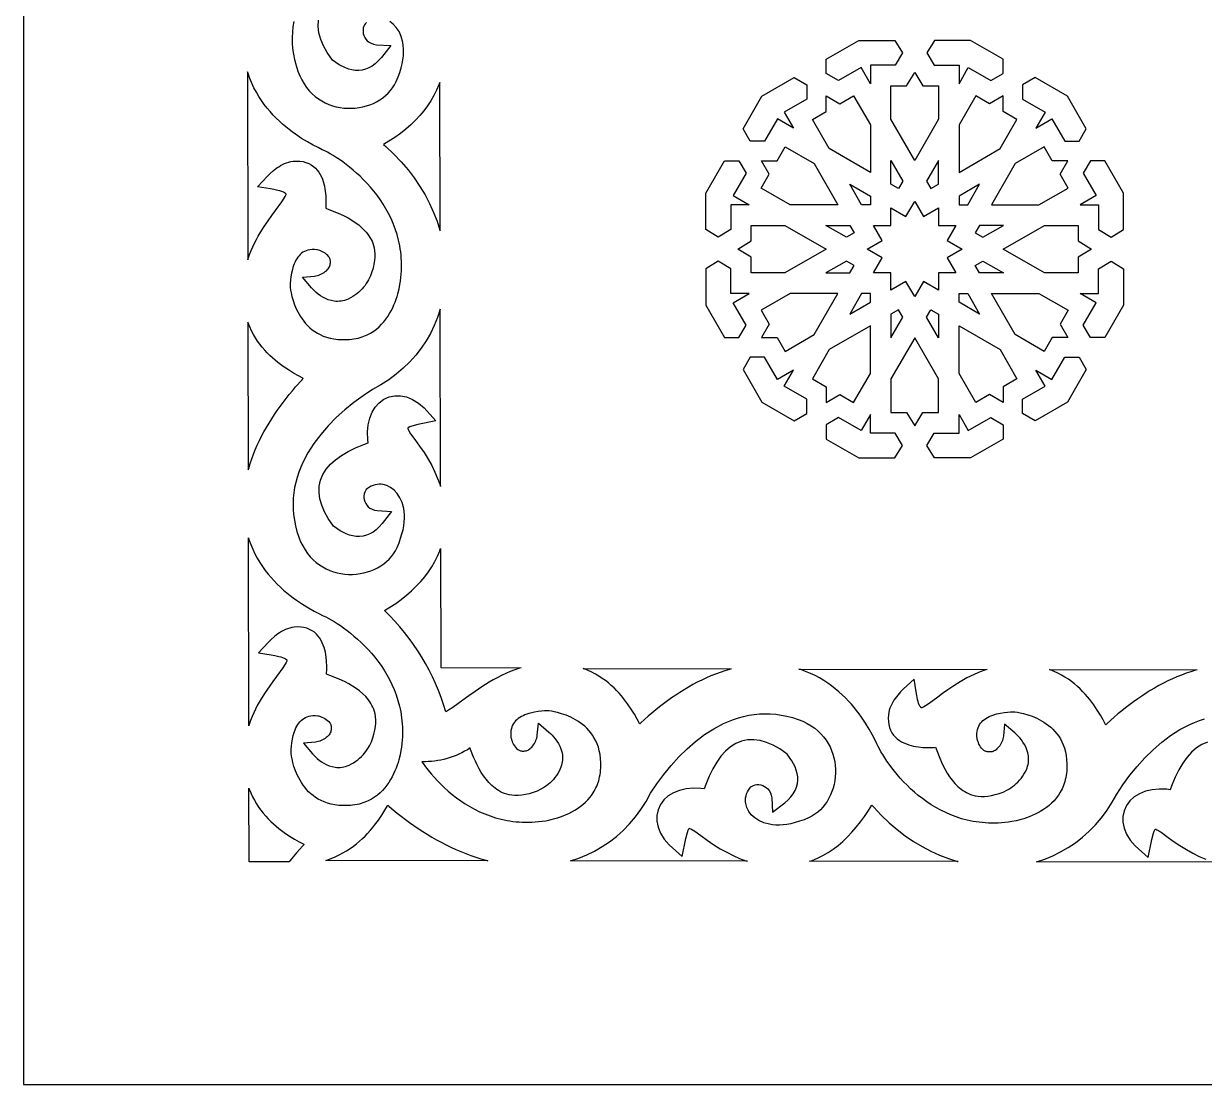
# Model space of a CAD drawing. Extents: x -163 to 157, y -147 to 153.
# Drawn here: x -162.8 to 49.2, y -147.2 to 43.3 of the extents above; entities that cross this region are included whole.
import ezdxf

# ---------------------------------------------------------------- set-up
doc = ezdxf.new("R2010")
doc.units = 0
doc.header["$MEASUREMENT"] = 0
doc.layers.get('0').update_dxf_attribs({"linetype": 'CONTINUOUS'})

msp = doc.modelspace()

# ---------------------------------------------------------------- linework, layer by layer
at = {"color": 1}
msp.add_lwpolyline([(-162.84, -147.17), (157.16, -147.17), (157.16, 152.83), (-162.84, 152.83)], close=True, dxfattribs=at)
for points in [[(-114.34, 43.69), (-114.49, 42.74), (-114.59, 41.79), (-114.63, 40.82), (-114.61, 39.85), (-114.54, 38.86), (-114.4, 37.86), (-114.2, 36.86), (-113.93, 35.83), (-113.59, 34.81), (-113.26, 33.98), (-112.89, 33.22), (-112.48, 32.51), (-112.02, 31.87), (-111.54, 31.28), (-111.02, 30.74), (-110.47, 30.26), (-109.89, 29.83), (-109.29, 29.44), (-108.67, 29.11), (-108.03, 28.83), (-107.38, 28.59), (-106.71, 28.4), (-106.03, 28.26), (-105.35, 28.17), (-104.66, 28.12), (-103.97, 28.12), (-103.28, 28.16), (-102.61, 28.24), (-101.94, 28.37), (-101.29, 28.55), (-100.65, 28.76), (-100.04, 29.01), (-99.45, 29.31), (-98.89, 29.64), (-98.35, 30), (-97.86, 30.41), (-97.39, 30.85), (-96.97, 31.32), (-96.59, 31.83), (-96.25, 32.36), (-95.95, 32.94), (-95.6, 33.77), (-95.3, 34.58), (-95.06, 35.37), (-94.88, 36.12), (-94.75, 36.84), (-94.66, 37.53), (-94.63, 38.19), (-94.63, 38.82), (-94.68, 39.42), (-94.76, 39.96), (-95.04, 41), (-95.43, 41.89), (-95.92, 42.64), (-96.48, 43.25), (-97.1, 43.72)], [(-101.26, 43.53), (-101.47, 43.33), (-101.64, 43.11), (-101.76, 42.85), (-101.85, 42.55), (-101.9, 42.23), (-101.9, 41.89), (-101.85, 41.54), (-101.74, 41.19), (-101.59, 40.86), (-101.38, 40.55), (-101.13, 40.27), (-100.82, 40.02), (-100.45, 39.81), (-100.01, 39.65), (-99.5, 39.55), (-96.93, 39.43), (-98.61, 37.25), (-99.15, 36.65), (-99.7, 36.14), (-100.27, 35.71), (-100.85, 35.37), (-101.46, 35.13), (-102.07, 34.97), (-102.68, 34.9), (-103.29, 34.92), (-103.89, 35.01), (-104.47, 35.17), (-105.06, 35.39), (-106.16, 35.96), (-107.39, 36.77), (-108.32, 38.13), (-108.99, 39.33), (-109.49, 40.51), (-109.82, 41.68), (-109.96, 42.82), (-109.92, 43.94)], [(50.84, -107.25), (19.04, -107.19), (20.52, -106.7), (21.96, -106.11), (23.37, -105.42), (24.73, -104.64), (26.04, -103.76), (27.29, -102.78), (28.49, -101.71), (29.63, -100.55), (30.7, -99.29), (31.7, -97.94), (32.62, -96.5), (33.44, -95.04), (34.56, -93.34), (35.79, -91.66), (37.1, -90.05), (38.49, -88.51), (39.97, -87.06), (41.51, -85.73), (43.12, -84.52), (44.79, -83.45), (46.54, -82.53), (47.41, -82.15), (48.31, -81.8), (49.22, -81.5)], [(49.74, -85.71), (48.72, -86.14), (47.76, -86.73), (46.88, -87.49), (46.06, -88.4), (45.3, -89.45), (44.59, -90.65), (43.94, -91.98), (43.33, -93.45), (43.05, -94.26), (42.45, -94.17), (41.07, -94.12), (39.78, -94.24), (38.6, -94.52), (37.54, -94.96), (36.6, -95.54), (35.82, -96.25), (35.2, -97.08), (34.77, -98.02), (34.55, -99.03), (34.55, -100.09), (34.77, -101.16), (35.21, -102.23), (35.87, -103.28), (36.74, -104.31), (39.1, -106.43), (39.75, -103.18), (40.04, -102.07), (40.17, -101.7), (40.29, -101.45), (40.37, -101.34), (40.44, -101.36), (40.64, -101.43), (41.39, -101.86), (42.44, -102.63), (43.6, -103.49), (44.77, -104.29), (45.94, -105.01), (47.1, -105.66), (48.26, -106.23), (49.41, -106.73)]]:
    msp.add_lwpolyline(points)
for points in [[(-12.47, 35.43), (-16.5, 33.1), (-18.73, 34.39), (-18.73, 36.97), (-12.89, 40.33), (-6.38, 40.33), (-5.01, 38.09), (-6.37, 35.87), (-10.8, 35.87), (-10.8, 32.54)], [(6.79, 35.43), (10.81, 33.1), (13.04, 34.39), (13.04, 36.97), (7.2, 40.33), (0.69, 40.33), (-0.68, 38.09), (0.68, 35.87), (5.12, 35.87), (5.12, 32.54)], [(-122.65, 34.69), (-122.58, 0.91), (-122.51, 1.14), (-122.26, 1.86), (-121.98, 2.57), (-121.68, 3.25), (-121.37, 3.91), (-121.05, 4.55), (-120.71, 5.16), (-120.36, 5.76), (-119.66, 6.88), (-118.94, 7.92), (-118.25, 8.89), (-117.59, 9.78), (-116.46, 11.33), (-116.04, 11.99), (-115.88, 12.27), (-115.75, 12.53), (-115.71, 12.63), (-115.7, 12.68), (-115.69, 12.71), (-115.69, 12.72), (-115.7, 12.73), (-115.71, 12.75), (-115.75, 12.79), (-115.78, 12.83), (-115.97, 12.95), (-116.2, 13.08), (-116.49, 13.19), (-116.82, 13.3), (-117.17, 13.39), (-117.9, 13.54), (-118.54, 13.64), (-120.84, 14.01), (-119.08, 15.91), (-118.55, 16.43), (-117.98, 16.94), (-117.38, 17.41), (-117.04, 17.64), (-116.71, 17.85), (-116.36, 18.04), (-116, 18.2), (-115.62, 18.35), (-115.24, 18.47), (-114.84, 18.57), (-114.43, 18.63), (-113.81, 18.66), (-113.22, 18.64), (-112.66, 18.56), (-112.14, 18.42), (-111.65, 18.23), (-111.2, 17.99), (-110.8, 17.7), (-110.43, 17.38), (-110.11, 17.02), (-109.83, 16.64), (-109.58, 16.25), (-109.37, 15.83), (-109.2, 15.41), (-109.05, 14.98), (-108.92, 14.55), (-108.82, 14.12), (-108.74, 13.69), (-108.67, 13.25), (-108.59, 12.43), (-108.56, 11.66), (-108.56, 10.95), (-108.59, 10.34), (-108.6, 10.17), (-108.02, 9.96), (-106.65, 9.42), (-105.96, 9.11), (-105.27, 8.79), (-104.59, 8.43), (-103.93, 8.05), (-103.29, 7.63), (-102.68, 7.18), (-102.1, 6.68), (-101.57, 6.15), (-101.31, 5.86), (-101.08, 5.56), (-100.85, 5.25), (-100.65, 4.93), (-100.46, 4.59), (-100.28, 4.24), (-100.13, 3.88), (-99.99, 3.48), (-99.88, 3.04), (-99.81, 2.54), (-99.78, 1.99), (-99.79, 1.4), (-99.84, 0.77), (-99.94, 0.11), (-100.09, -0.57), (-100.3, -1.26), (-100.57, -1.96), (-100.9, -2.65), (-101.09, -3), (-101.31, -3.34), (-101.54, -3.68), (-101.79, -4), (-102.06, -4.32), (-102.36, -4.62), (-102.67, -4.91), (-103.01, -5.19), (-103.37, -5.46), (-103.75, -5.7), (-104.15, -5.93), (-104.58, -6.14), (-104.89, -6.27), (-105.21, -6.37), (-105.53, -6.45), (-105.84, -6.51), (-106.15, -6.54), (-106.46, -6.55), (-106.76, -6.55), (-107.07, -6.52), (-107.62, -6.41), (-108.15, -6.25), (-108.65, -6.04), (-109.12, -5.8), (-109.55, -5.53), (-109.94, -5.24), (-110.3, -4.95), (-110.62, -4.66), (-110.91, -4.38), (-111.16, -4.1), (-112.75, -2.21), (-110.59, -2.01), (-110.35, -1.97), (-110.1, -1.91), (-109.85, -1.84), (-109.6, -1.74), (-109.35, -1.63), (-109.11, -1.5), (-108.88, -1.36), (-108.67, -1.2), (-108.48, -1.04), (-108.31, -0.87), (-108.16, -0.7), (-108.03, -0.52), (-107.94, -0.35), (-107.86, -0.18), (-107.81, 0.01), (-107.78, 0.2), (-107.76, 0.4), (-107.75, 0.57), (-107.76, 0.73), (-107.79, 0.88), (-107.82, 1.02), (-107.86, 1.14), (-107.92, 1.26), (-107.98, 1.38), (-108.04, 1.48), (-108.23, 1.7), (-108.44, 1.9), (-108.67, 2.08), (-108.93, 2.23), (-109.19, 2.37), (-109.44, 2.48), (-109.67, 2.57), (-110.06, 2.68), (-110.18, 2.71), (-110.63, 2.75), (-111.06, 2.75), (-111.44, 2.71), (-111.8, 2.64), (-112.12, 2.54), (-112.41, 2.41), (-112.68, 2.26), (-112.93, 2.08), (-113.17, 1.87), (-113.38, 1.65), (-113.59, 1.4), (-113.77, 1.12), (-113.95, 0.83), (-114.1, 0.53), (-114.25, 0.2), (-114.37, -0.13), (-114.49, -0.47), (-114.58, -0.8), (-114.75, -1.49), (-114.86, -2.15), (-114.93, -2.75), (-114.97, -3.27), (-114.98, -3.68), (-114.98, -4.06), (-114.91, -4.54), (-114.82, -5.03), (-114.67, -5.66), (-114.46, -6.38), (-114.18, -7.18), (-114.01, -7.59), (-113.82, -8.01), (-113.61, -8.44), (-113.38, -8.87), (-113.12, -9.29), (-112.84, -9.71), (-112.53, -10.13), (-112.2, -10.53), (-111.84, -10.91), (-111.45, -11.28), (-111.03, -11.63), (-110.58, -11.95), (-110.1, -12.25), (-109.59, -12.52), (-109.03, -12.77), (-108.44, -12.98), (-107.81, -13.15), (-107.13, -13.28), (-106.41, -13.37), (-105.63, -13.42), (-105.19, -13.42), (-104.75, -13.41), (-104.33, -13.38), (-103.92, -13.34), (-103.53, -13.28), (-103.15, -13.21), (-102.78, -13.13), (-102.42, -13.04), (-102.08, -12.93), (-101.75, -12.81), (-101.43, -12.68), (-101.13, -12.55), (-100.53, -12.24), (-99.98, -11.89), (-99.47, -11.52), (-99, -11.11), (-98.56, -10.67), (-98.16, -10.22), (-97.78, -9.74), (-97.43, -9.25), (-97.12, -8.74), (-96.83, -8.22), (-96.57, -7.7), (-96.34, -7.18), (-96.13, -6.67), (-95.94, -6.16), (-95.78, -5.66), (-95.64, -5.19), (-95.41, -4.29), (-95.26, -3.52), (-95.16, -2.91), (-95.08, -2.26), (-95.03, -1.66), (-94.99, -1.06), (-94.97, -0.47), (-94.97, 0.11), (-94.99, 0.68), (-95.02, 1.24), (-95.07, 1.8), (-95.13, 2.35), (-95.2, 2.89), (-95.29, 3.42), (-95.39, 3.95), (-95.51, 4.46), (-95.78, 5.48), (-96.1, 6.46), (-96.46, 7.42), (-96.86, 8.34), (-97.3, 9.24), (-97.78, 10.1), (-98.28, 10.93), (-98.82, 11.74), (-99.38, 12.51), (-99.96, 13.25), (-100.55, 13.96), (-101.17, 14.64), (-101.79, 15.29), (-102.42, 15.91), (-103.05, 16.49), (-103.68, 17.04), (-104.31, 17.56), (-104.93, 18.04), (-105.54, 18.49), (-106.14, 18.91), (-106.72, 19.29), (-107.27, 19.64), (-107.8, 19.96), (-108.3, 20.23), (-108.77, 20.48), (-109.21, 20.69), (-109.98, 21.07), (-110.87, 21.53), (-111.86, 22.08), (-112.92, 22.73), (-114.03, 23.47), (-114.6, 23.89), (-115.17, 24.33), (-115.75, 24.79), (-116.33, 25.28), (-116.9, 25.8), (-117.47, 26.35), (-118.03, 26.92), (-118.58, 27.53), (-119.11, 28.16), (-119.63, 28.83), (-120.13, 29.52), (-120.6, 30.25), (-121.05, 31.01), (-121.48, 31.8), (-121.87, 32.63), (-122.23, 33.49), (-122.55, 34.38)], [(-2.84, 18.75), (-7.11, 26.15), (-7.11, 32.18), (-4.31, 32.18), (-2.84, 34.57), (-1.38, 32.18), (1.43, 32.18), (1.43, 26.15)], [(-88.12, 32.77), (-88.27, 32.34), (-88.69, 31.36), (-89.17, 30.4), (-89.71, 29.47), (-90.32, 28.56), (-90.98, 27.67), (-91.71, 26.81), (-92.49, 25.97), (-93.33, 25.17), (-94.23, 24.38), (-95.18, 23.63), (-96.19, 22.9), (-97.25, 22.21), (-98.23, 21.61), (-97.82, 21.26), (-96.38, 19.91), (-95.05, 18.51), (-93.82, 17.08), (-92.7, 15.61), (-91.68, 14.1), (-90.76, 12.57), (-89.94, 11.02), (-89.23, 9.44), (-88.61, 7.85), (-88.1, 6.25), (-88.07, 6.11)], [(-32.38, 22.22), (-33.66, 24.45), (-30.29, 30.28), (-24.46, 33.65), (-22.23, 32.37), (-22.23, 29.78), (-26.25, 27.46), (-24.59, 24.58), (-27.47, 26.24), (-29.79, 22.22)], [(26.69, 22.22), (27.98, 24.45), (24.61, 30.28), (18.77, 33.65), (16.54, 32.37), (16.54, 29.78), (20.56, 27.46), (18.9, 24.58), (21.78, 26.24), (24.1, 22.22)], [(-21.21, 26.11), (-18.73, 27.55), (-18.73, 30.34), (-16.3, 28.95), (-13.82, 30.38), (-10.8, 25.16), (-10.8, 16.62), (-18.2, 20.89)], [(15.52, 26.11), (13.04, 27.55), (13.04, 30.34), (10.62, 28.95), (8.13, 30.38), (5.12, 25.16), (5.12, 16.62), (12.51, 20.89)], [(-30.39, 13.81), (-28.95, 16.29), (-30.35, 18.72), (-27.56, 18.72), (-26.12, 21.2), (-20.9, 18.19), (-16.63, 10.79), (-25.17, 10.79)], [(24.71, 13.81), (23.27, 16.29), (24.67, 18.72), (21.87, 18.72), (20.43, 21.2), (15.21, 18.19), (10.94, 10.79), (19.48, 10.79)], [(-38.1, 5), (-40.34, 6.37), (-40.34, 12.88), (-36.98, 18.72), (-34.4, 18.72), (-33.11, 16.49), (-35.44, 12.46), (-32.54, 10.79), (-35.88, 10.79), (-35.88, 6.36)], [(-4.97, 15.06), (-5.76, 13.71), (-7.11, 14.49), (-7.11, 18.77)], [(-0.71, 15.06), (0.07, 13.71), (1.43, 14.49), (1.43, 18.77)], [(32.42, 5), (34.66, 6.37), (34.66, 12.88), (31.29, 18.72), (28.71, 18.72), (27.42, 16.49), (29.75, 12.46), (26.86, 10.79), (30.19, 10.79), (30.19, 6.36)], [(-10.8, 12.36), (-10.8, 10.79), (-12.37, 10.79), (-14.51, 14.5)], [(5.12, 12.36), (5.12, 10.79), (6.68, 10.79), (8.82, 14.5)], [(5.7, 2.83), (2.99, 1.27), (4.55, -1.44), (1.43, -1.44), (1.43, -4.56), (-1.28, -3), (-2.84, -5.7), (-4.41, -3), (-7.11, -4.56), (-7.11, -1.44), (-10.24, -1.44), (-8.68, 1.27), (-11.38, 2.83), (-8.68, 4.4), (-10.24, 7.1), (-7.11, 7.1), (-7.11, 10.23), (-4.41, 8.67), (-2.84, 11.37), (-1.28, 8.67), (1.43, 10.23), (1.43, 7.1), (4.55, 7.1), (2.99, 4.4)], [(-18.76, 2.83), (-26.16, -1.44), (-32.19, -1.44), (-32.19, 1.37), (-34.58, 2.83), (-32.19, 4.3), (-32.19, 7.1), (-26.16, 7.1)], [(-15.07, 4.96), (-18.78, 7.1), (-14.5, 7.1), (-13.72, 5.75)], [(9.38, 4.96), (13.09, 7.1), (8.81, 7.1), (8.03, 5.75)], [(28.89, 2.83), (26.5, 1.37), (26.5, -1.44), (20.47, -1.44), (13.07, 2.83), (20.47, 7.1), (26.5, 7.1), (26.5, 4.3)], [(-38.1, 0.67), (-40.34, -0.7), (-40.34, -7.21), (-36.98, -13.05), (-34.4, -13.05), (-33.11, -10.82), (-35.44, -6.79), (-32.54, -5.12), (-35.88, -5.12), (-35.88, -0.69)], [(-15.07, 0.7), (-18.78, -1.44), (-14.5, -1.44), (-13.72, -0.08)], [(9.38, 0.7), (13.09, -1.44), (8.81, -1.44), (8.03, -0.08)], [(32.42, 0.67), (34.66, -0.7), (34.66, -7.21), (31.29, -13.05), (28.71, -13.05), (27.42, -10.82), (29.75, -6.79), (26.86, -5.12), (30.19, -5.12), (30.19, -0.69)], [(-30.39, -8.14), (-28.95, -10.62), (-30.35, -13.05), (-27.56, -13.05), (-26.12, -15.53), (-20.9, -12.52), (-16.63, -5.12), (-25.17, -5.12)], [(-10.8, -6.69), (-10.8, -5.12), (-12.37, -5.12), (-14.51, -8.83)], [(5.12, -6.69), (5.12, -5.12), (6.68, -5.12), (8.82, -8.83)], [(24.71, -8.14), (23.27, -10.62), (24.67, -13.05), (21.87, -13.05), (20.43, -15.53), (15.21, -12.52), (10.94, -5.12), (19.48, -5.12)], [(-88.04, -7.97), (-88.53, -9.45), (-89.12, -10.89), (-89.8, -12.3), (-90.59, -13.66), (-91.47, -14.97), (-92.44, -16.23), (-93.51, -17.43), (-94.68, -18.56), (-95.93, -19.63), (-97.28, -20.63), (-98.72, -21.56), (-100.19, -22.37), (-101.89, -23.49), (-103.56, -24.72), (-105.18, -26.03), (-106.72, -27.43), (-108.16, -28.9), (-109.5, -30.44), (-110.71, -32.05), (-111.78, -33.73), (-112.69, -35.47), (-113.08, -36.34), (-113.43, -37.24), (-113.73, -38.15), (-113.98, -39.07), (-114.18, -40), (-114.33, -40.94), (-114.42, -41.9), (-114.46, -42.86), (-114.45, -43.84), (-114.37, -44.82), (-114.23, -45.82), (-114.03, -46.83), (-113.76, -47.85), (-113.43, -48.88), (-113.1, -49.71), (-112.72, -50.47), (-112.31, -51.17), (-111.86, -51.82), (-111.37, -52.41), (-110.85, -52.94), (-110.3, -53.43), (-109.73, -53.86), (-109.13, -54.24), (-108.51, -54.58), (-107.87, -54.86), (-107.21, -55.1), (-106.54, -55.28), (-105.86, -55.42), (-105.18, -55.52), (-104.49, -55.57), (-103.8, -55.57), (-103.12, -55.53), (-102.44, -55.44), (-101.78, -55.31), (-101.12, -55.14), (-100.49, -54.93), (-99.87, -54.67), (-99.28, -54.38), (-98.72, -54.05), (-98.19, -53.68), (-97.69, -53.28), (-97.23, -52.84), (-96.81, -52.37), (-96.42, -51.86), (-96.09, -51.32), (-95.79, -50.74), (-95.43, -49.91), (-95.14, -49.1), (-94.9, -48.32), (-94.71, -47.57), (-94.58, -46.84), (-94.5, -46.15), (-94.46, -45.49), (-94.47, -44.87), (-94.52, -44.27), (-94.6, -43.73), (-94.87, -42.69), (-95.26, -41.8), (-95.75, -41.05), (-96.31, -40.44), (-96.94, -39.97), (-97.6, -39.64), (-98.31, -39.44), (-98.64, -39.4), (-98.99, -39.4), (-99.35, -39.43), (-99.7, -39.5), (-100.06, -39.6), (-100.41, -39.75), (-100.76, -39.94), (-101.09, -40.16), (-101.31, -40.36), (-101.47, -40.58), (-101.6, -40.84), (-101.69, -41.13), (-101.73, -41.46), (-101.73, -41.8), (-101.68, -42.15), (-101.58, -42.5), (-101.42, -42.83), (-101.22, -43.14), (-100.96, -43.42), (-100.65, -43.67), (-100.28, -43.87), (-99.85, -44.03), (-99.33, -44.13), (-96.77, -44.26), (-98.45, -46.44), (-98.99, -47.04), (-99.54, -47.55), (-100.1, -47.97), (-100.69, -48.31), (-101.29, -48.56), (-101.9, -48.72), (-102.52, -48.78), (-103.13, -48.77), (-103.72, -48.68), (-104.31, -48.52), (-104.9, -48.29), (-105.99, -47.73), (-107.22, -46.91), (-108.15, -45.56), (-108.82, -44.36), (-109.32, -43.17), (-109.65, -42.01), (-109.8, -40.87), (-109.75, -39.75), (-109.51, -38.67), (-109.09, -37.65), (-108.49, -36.7), (-107.74, -35.81), (-106.83, -34.99), (-105.77, -34.23), (-104.58, -33.53), (-103.25, -32.87), (-101.78, -32.26), (-100.97, -31.98), (-101.06, -31.39), (-101.11, -30), (-100.98, -28.72), (-100.7, -27.53), (-100.27, -26.47), (-99.69, -25.53), (-98.98, -24.75), (-98.14, -24.13), (-97.21, -23.7), (-96.2, -23.49), (-95.14, -23.49), (-94.07, -23.71), (-92.99, -24.15), (-91.94, -24.8), (-90.92, -25.67), (-88.8, -28.03), (-92.05, -28.68), (-93.16, -28.97), (-93.52, -29.1), (-93.77, -29.23), (-93.88, -29.3), (-93.87, -29.37), (-93.8, -29.57), (-93.37, -30.32), (-92.6, -31.38), (-91.74, -32.53), (-90.94, -33.7), (-90.22, -34.87), (-89.57, -36.03), (-89, -37.19), (-88.5, -38.34), (-88.07, -39.48), (-87.98, -39.78)], [(-4.97, -9.39), (-5.76, -8.04), (-7.11, -8.82), (-7.11, -13.1)], [(-0.71, -9.39), (0.07, -8.04), (1.43, -8.82), (1.43, -13.1)], [(-122.56, -10.28), (-122.51, -36.8), (-122.43, -36.54), (-122.18, -35.69), (-121.89, -34.85), (-121.58, -34.01), (-121.25, -33.19), (-120.89, -32.37), (-120.51, -31.56), (-120.1, -30.75), (-119.68, -29.96), (-119.24, -29.17), (-118.78, -28.4), (-118.3, -27.63), (-117.81, -26.88), (-117.3, -26.13), (-116.78, -25.4), (-116.25, -24.68), (-115.7, -23.97), (-115.15, -23.28), (-114.58, -22.59), (-114.01, -21.92), (-112.84, -20.63), (-112.62, -20.4), (-112.71, -20.35), (-113.51, -19.93), (-114.37, -19.44), (-115.29, -18.87), (-116.23, -18.24), (-116.71, -17.88), (-117.2, -17.51), (-117.68, -17.11), (-118.15, -16.7), (-118.62, -16.26), (-119.09, -15.79), (-119.54, -15.3), (-119.98, -14.79), (-120.41, -14.25), (-120.82, -13.68), (-121.2, -13.09), (-121.57, -12.47), (-121.91, -11.82), (-122.22, -11.14), (-122.51, -10.43)], [(-21.21, -20.44), (-18.73, -21.88), (-18.73, -24.68), (-16.3, -23.28), (-13.82, -24.71), (-10.8, -19.49), (-10.8, -10.95), (-18.2, -15.22)], [(15.52, -20.44), (13.04, -21.88), (13.04, -24.68), (10.62, -23.28), (8.13, -24.71), (5.12, -19.49), (5.12, -10.95), (12.51, -15.22)], [(-2.84, -13.08), (-7.11, -20.48), (-7.11, -26.51), (-4.31, -26.51), (-2.84, -28.9), (-1.38, -26.51), (1.43, -26.51), (1.43, -20.48)], [(-32.38, -16.55), (-33.66, -18.78), (-30.29, -24.62), (-24.46, -27.98), (-22.23, -26.7), (-22.23, -24.11), (-26.25, -21.79), (-24.59, -18.91), (-27.47, -20.57), (-29.79, -16.55)], [(26.69, -16.55), (27.98, -18.78), (24.61, -24.62), (18.77, -27.98), (16.54, -26.7), (16.54, -24.11), (20.56, -21.79), (18.9, -18.91), (21.78, -20.57), (24.1, -16.55)], [(-12.47, -29.76), (-16.5, -27.43), (-18.73, -28.72), (-18.73, -31.3), (-12.89, -34.66), (-6.38, -34.66), (-5.01, -32.42), (-6.37, -30.2), (-10.8, -30.2), (-10.8, -26.87)], [(6.79, -29.76), (10.81, -27.43), (13.04, -28.72), (13.04, -31.3), (7.2, -34.66), (0.69, -34.66), (-0.68, -32.42), (0.68, -30.2), (5.12, -30.2), (5.12, -26.87)], [(-122.48, -48.99), (-122.39, -49.31), (-122.06, -50.2), (-121.7, -51.06), (-121.31, -51.88), (-120.89, -52.67), (-120.44, -53.43), (-119.96, -54.16), (-119.46, -54.86), (-118.94, -55.52), (-118.41, -56.16), (-117.86, -56.76), (-117.3, -57.34), (-116.73, -57.89), (-116.16, -58.41), (-115.59, -58.9), (-115.01, -59.36), (-114.43, -59.8), (-113.86, -60.21), (-112.75, -60.95), (-111.69, -61.6), (-110.7, -62.16), (-109.81, -62.62), (-109.04, -62.99), (-108.6, -63.21), (-108.14, -63.45), (-107.64, -63.73), (-107.11, -64.04), (-106.55, -64.39), (-105.97, -64.78), (-105.38, -65.19), (-104.77, -65.64), (-104.15, -66.13), (-103.52, -66.65), (-102.88, -67.2), (-102.25, -67.78), (-101.62, -68.4), (-101, -69.04), (-100.39, -69.72), (-99.79, -70.43), (-99.21, -71.17), (-98.65, -71.95), (-98.12, -72.75), (-97.61, -73.59), (-97.14, -74.45), (-96.7, -75.34), (-96.29, -76.27), (-95.93, -77.22), (-95.62, -78.21), (-95.34, -79.23), (-95.23, -79.74), (-95.13, -80.26), (-95.04, -80.8), (-94.96, -81.34), (-94.9, -81.89), (-94.85, -82.44), (-94.82, -83.01), (-94.81, -83.58), (-94.81, -84.16), (-94.83, -84.75), (-94.86, -85.34), (-94.91, -85.94), (-94.99, -86.59), (-95.09, -87.21), (-95.25, -87.98), (-95.47, -88.87), (-95.61, -89.35), (-95.78, -89.84), (-95.96, -90.35), (-96.17, -90.87), (-96.41, -91.39), (-96.67, -91.91), (-96.95, -92.43), (-97.27, -92.93), (-97.61, -93.43), (-97.99, -93.9), (-98.4, -94.36), (-98.84, -94.79), (-99.31, -95.2), (-99.82, -95.58), (-100.37, -95.92), (-100.96, -96.23), (-101.26, -96.37), (-101.58, -96.5), (-101.91, -96.62), (-102.26, -96.72), (-102.61, -96.82), (-102.98, -96.9), (-103.36, -96.97), (-103.76, -97.03), (-104.16, -97.07), (-104.59, -97.1), (-105.02, -97.11), (-105.47, -97.11), (-106.24, -97.06), (-106.97, -96.97), (-107.64, -96.84), (-108.28, -96.66), (-108.87, -96.45), (-109.42, -96.21), (-109.94, -95.94), (-110.42, -95.64), (-110.87, -95.31), (-111.28, -94.96), (-111.67, -94.6), (-112.03, -94.21), (-112.37, -93.81), (-112.67, -93.4), (-112.96, -92.98), (-113.21, -92.56), (-113.45, -92.13), (-113.66, -91.7), (-113.85, -91.28), (-114.01, -90.87), (-114.3, -90.07), (-114.5, -89.34), (-114.65, -88.72), (-114.75, -88.23), (-114.81, -87.74), (-114.82, -87.37), (-114.8, -86.96), (-114.76, -86.44), (-114.69, -85.84), (-114.58, -85.18), (-114.42, -84.49), (-114.32, -84.15), (-114.21, -83.81), (-114.08, -83.48), (-113.94, -83.16), (-113.78, -82.85), (-113.61, -82.56), (-113.42, -82.29), (-113.22, -82.04), (-113, -81.81), (-112.77, -81.61), (-112.52, -81.43), (-112.25, -81.27), (-111.95, -81.15), (-111.63, -81.05), (-111.28, -80.97), (-110.89, -80.94), (-110.46, -80.94), (-110.01, -80.98), (-109.89, -81), (-109.51, -81.12), (-109.28, -81.2), (-109.02, -81.32), (-108.76, -81.45), (-108.51, -81.61), (-108.27, -81.79), (-108.06, -81.98), (-107.88, -82.21), (-107.81, -82.31), (-107.75, -82.42), (-107.7, -82.54), (-107.65, -82.67), (-107.62, -82.81), (-107.6, -82.95), (-107.59, -83.11), (-107.59, -83.29), (-107.61, -83.48), (-107.65, -83.68), (-107.7, -83.86), (-107.77, -84.04), (-107.87, -84.21), (-107.99, -84.39), (-108.14, -84.56), (-108.31, -84.73), (-108.51, -84.89), (-108.72, -85.04), (-108.95, -85.19), (-109.18, -85.31), (-109.43, -85.43), (-109.68, -85.52), (-109.93, -85.6), (-110.18, -85.66), (-110.42, -85.7), (-112.58, -85.9), (-111, -87.79), (-110.74, -88.06), (-110.46, -88.35), (-110.14, -88.64), (-109.78, -88.93), (-109.38, -89.22), (-108.95, -89.48), (-108.49, -89.73), (-107.99, -89.94), (-107.45, -90.1), (-106.9, -90.2), (-106.59, -90.23), (-106.29, -90.24), (-105.99, -90.23), (-105.67, -90.2), (-105.36, -90.14), (-105.04, -90.06), (-104.73, -89.95), (-104.41, -89.82), (-103.98, -89.62), (-103.58, -89.39), (-103.2, -89.14), (-102.84, -88.88), (-102.51, -88.6), (-102.19, -88.31), (-101.9, -88), (-101.63, -87.69), (-101.37, -87.36), (-101.14, -87.03), (-100.93, -86.69), (-100.73, -86.34), (-100.4, -85.65), (-100.13, -84.95), (-99.93, -84.25), (-99.78, -83.57), (-99.68, -82.92), (-99.62, -82.29), (-99.62, -81.7), (-99.65, -81.15), (-99.72, -80.64), (-99.83, -80.2), (-99.96, -79.81), (-100.12, -79.45), (-100.29, -79.1), (-100.48, -78.76), (-100.69, -78.44), (-100.91, -78.12), (-101.15, -77.83), (-101.41, -77.53), (-101.94, -77), (-102.52, -76.51), (-103.13, -76.06), (-103.77, -75.64), (-104.43, -75.26), (-105.11, -74.9), (-105.79, -74.57), (-106.49, -74.27), (-107.85, -73.73), (-108.44, -73.52), (-108.43, -73.34), (-108.4, -72.74), (-108.39, -72.03), (-108.43, -71.25), (-108.51, -70.43), (-108.57, -70), (-108.65, -69.57), (-108.76, -69.14), (-108.88, -68.7), (-109.03, -68.27), (-109.21, -67.85), (-109.42, -67.44), (-109.66, -67.04), (-109.94, -66.66), (-110.27, -66.31), (-110.63, -65.98), (-111.04, -65.7), (-111.49, -65.45), (-111.98, -65.26), (-112.5, -65.12), (-113.06, -65.04), (-113.64, -65.02), (-114.26, -65.06), (-114.67, -65.12), (-115.07, -65.21), (-115.46, -65.33), (-115.83, -65.48), (-116.19, -65.65), (-116.54, -65.84), (-116.88, -66.05), (-117.21, -66.27), (-117.82, -66.74), (-118.39, -67.25), (-118.92, -67.78), (-120.67, -69.68), (-118.38, -70.04), (-117.73, -70.15), (-117.01, -70.3), (-116.66, -70.39), (-116.33, -70.49), (-116.04, -70.61), (-115.8, -70.73), (-115.62, -70.86), (-115.58, -70.9), (-115.55, -70.93), (-115.53, -70.96), (-115.53, -70.96), (-115.53, -70.97), (-115.53, -71), (-115.55, -71.06), (-115.58, -71.16), (-115.71, -71.41), (-115.87, -71.7), (-116.3, -72.35), (-117.43, -73.91), (-118.08, -74.8), (-118.78, -75.76), (-119.49, -76.81), (-120.19, -77.93), (-120.54, -78.53), (-120.88, -79.14), (-121.21, -79.78), (-121.52, -80.44), (-121.81, -81.12), (-122.09, -81.82), (-122.35, -82.55), (-122.42, -82.78)], [(-62.34, -72.5), (-35.82, -72.56), (-36.08, -72.63), (-36.93, -72.88), (-37.77, -73.17), (-38.61, -73.48), (-39.43, -73.82), (-40.25, -74.17), (-41.06, -74.56), (-41.87, -74.96), (-42.66, -75.38), (-43.45, -75.82), (-44.22, -76.28), (-44.99, -76.76), (-45.74, -77.25), (-46.49, -77.76), (-47.22, -78.28), (-47.94, -78.81), (-48.65, -79.36), (-49.34, -79.91), (-50.02, -80.48), (-50.7, -81.05), (-51.99, -82.22), (-52.22, -82.44), (-52.26, -82.35), (-52.69, -81.55), (-53.18, -80.69), (-53.74, -79.77), (-54.38, -78.83), (-54.74, -78.35), (-55.11, -77.87), (-55.5, -77.39), (-55.92, -76.91), (-56.36, -76.44), (-56.83, -75.97), (-57.32, -75.52), (-57.83, -75.08), (-58.37, -74.65), (-58.94, -74.25), (-59.53, -73.86), (-60.15, -73.49), (-60.8, -73.15), (-61.48, -72.84), (-62.19, -72.55)], [(-23.62, -72.58), (10.16, -72.65), (9.93, -72.72), (9.2, -72.97), (8.5, -73.25), (7.82, -73.54), (7.16, -73.85), (6.52, -74.18), (5.91, -74.52), (5.31, -74.87), (4.19, -75.57), (3.14, -76.28), (2.18, -76.98), (1.29, -77.64), (-0.26, -78.76), (-0.92, -79.19), (-1.21, -79.35), (-1.46, -79.48), (-1.56, -79.52), (-1.62, -79.53), (-1.65, -79.54), (-1.65, -79.53), (-1.66, -79.53), (-1.69, -79.51), (-1.72, -79.48), (-1.76, -79.44), (-1.89, -79.26), (-2.01, -79.02), (-2.13, -78.73), (-2.23, -78.4), (-2.32, -78.06), (-2.47, -77.33), (-2.58, -76.69), (-2.94, -74.39), (-4.84, -76.14), (-5.37, -76.67), (-5.88, -77.24), (-6.35, -77.85), (-6.57, -78.18), (-6.78, -78.52), (-6.97, -78.87), (-7.14, -79.23), (-7.28, -79.6), (-7.41, -79.99), (-7.5, -80.39), (-7.56, -80.8), (-7.6, -81.42), (-7.57, -82.01), (-7.49, -82.56), (-7.36, -83.09), (-7.16, -83.57), (-6.92, -84.02), (-6.64, -84.43), (-6.31, -84.79), (-5.96, -85.12), (-5.58, -85.4), (-5.18, -85.64), (-4.77, -85.85), (-4.34, -86.03), (-3.92, -86.18), (-3.48, -86.31), (-3.05, -86.41), (-2.62, -86.49), (-2.18, -86.55), (-1.37, -86.64), (-0.59, -86.67), (0.12, -86.66), (0.72, -86.64), (0.9, -86.62), (1.11, -87.21), (1.65, -88.57), (1.96, -89.27), (2.28, -89.96), (2.64, -90.63), (3.02, -91.29), (3.44, -91.93), (3.89, -92.55), (4.38, -93.12), (4.91, -93.65), (5.21, -93.91), (5.51, -94.15), (5.82, -94.37), (6.14, -94.58), (6.48, -94.77), (6.83, -94.94), (7.19, -95.1), (7.58, -95.23), (8.02, -95.34), (8.53, -95.41), (9.08, -95.45), (9.67, -95.44), (10.3, -95.38), (10.96, -95.29), (11.64, -95.13), (12.33, -94.93), (13.03, -94.66), (13.72, -94.33), (14.07, -94.13), (14.41, -93.92), (14.74, -93.69), (15.07, -93.44), (15.38, -93.16), (15.69, -92.87), (15.98, -92.56), (16.26, -92.22), (16.52, -91.86), (16.77, -91.48), (17, -91.08), (17.21, -90.65), (17.33, -90.34), (17.44, -90.02), (17.52, -89.7), (17.58, -89.39), (17.61, -89.08), (17.62, -88.77), (17.61, -88.47), (17.59, -88.16), (17.48, -87.61), (17.32, -87.07), (17.11, -86.57), (16.87, -86.11), (16.6, -85.68), (16.31, -85.28), (16.02, -84.93), (15.73, -84.6), (15.45, -84.32), (15.17, -84.06), (13.28, -82.48), (13.08, -84.64), (13.04, -84.88), (12.98, -85.13), (12.9, -85.38), (12.81, -85.63), (12.69, -85.88), (12.57, -86.12), (12.42, -86.34), (12.27, -86.55), (12.11, -86.75), (11.94, -86.92), (11.77, -87.07), (11.59, -87.19), (11.42, -87.29), (11.25, -87.36), (11.06, -87.42), (10.86, -87.45), (10.67, -87.47), (10.5, -87.47), (10.34, -87.46), (10.19, -87.44), (10.05, -87.41), (9.93, -87.36), (9.8, -87.31), (9.69, -87.25), (9.59, -87.18), (9.37, -87), (9.17, -86.79), (8.99, -86.55), (8.83, -86.3), (8.7, -86.04), (8.59, -85.78), (8.5, -85.55), (8.39, -85.17), (8.36, -85.05), (8.32, -84.6), (8.32, -84.17), (8.36, -83.78), (8.43, -83.43), (8.53, -83.11), (8.66, -82.82), (8.81, -82.54), (8.99, -82.29), (9.19, -82.06), (9.42, -81.84), (9.67, -81.64), (9.94, -81.45), (10.23, -81.28), (10.54, -81.12), (10.86, -80.98), (11.2, -80.85), (11.53, -80.74), (11.87, -80.64), (12.56, -80.48), (13.22, -80.37), (13.82, -80.3), (14.34, -80.26), (14.75, -80.24), (15.12, -80.25), (15.61, -80.32), (16.1, -80.41), (16.72, -80.56), (17.45, -80.77), (18.25, -81.05), (18.66, -81.21), (19.08, -81.4), (19.51, -81.61), (19.94, -81.85), (20.36, -82.11), (20.78, -82.39), (21.19, -82.69), (21.59, -83.03), (21.98, -83.39), (22.35, -83.78), (22.69, -84.19), (23.02, -84.64), (23.32, -85.13), (23.59, -85.64), (23.83, -86.19), (24.04, -86.79), (24.22, -87.42), (24.35, -88.1), (24.44, -88.82), (24.49, -89.59), (24.49, -90.04), (24.48, -90.47), (24.45, -90.9), (24.41, -91.3), (24.35, -91.7), (24.28, -92.08), (24.2, -92.45), (24.1, -92.8), (24, -93.15), (23.88, -93.48), (23.75, -93.8), (23.62, -94.1), (23.3, -94.7), (22.96, -95.24), (22.58, -95.75), (22.18, -96.23), (21.74, -96.66), (21.28, -97.07), (20.81, -97.45), (20.31, -97.79), (19.81, -98.11), (19.29, -98.4), (18.77, -98.66), (18.25, -98.89), (17.73, -99.1), (17.22, -99.28), (16.73, -99.45), (16.26, -99.59), (15.36, -99.81), (14.59, -99.97), (13.98, -100.07), (13.32, -100.15), (12.72, -100.2), (12.13, -100.23), (11.54, -100.25), (10.96, -100.25), (10.39, -100.24), (9.82, -100.21), (9.27, -100.16), (8.72, -100.1), (8.18, -100.02), (7.65, -99.93), (7.12, -99.83), (6.61, -99.72), (5.59, -99.45), (4.6, -99.13), (3.65, -98.77), (2.73, -98.36), (1.83, -97.92), (0.97, -97.45), (0.13, -96.94), (-0.67, -96.41), (-1.44, -95.85), (-2.19, -95.27), (-2.9, -94.67), (-3.58, -94.06), (-4.22, -93.44), (-4.84, -92.81), (-5.42, -92.18), (-5.97, -91.54), (-6.49, -90.92), (-6.97, -90.29), (-7.43, -89.68), (-7.84, -89.09), (-8.23, -88.51), (-8.57, -87.95), (-8.89, -87.42), (-9.17, -86.92), (-9.41, -86.46), (-9.63, -86.02), (-10, -85.25), (-10.46, -84.36), (-11.02, -83.37), (-11.66, -82.31), (-12.41, -81.2), (-12.82, -80.63), (-13.26, -80.05), (-13.72, -79.48), (-14.21, -78.9), (-14.73, -78.33), (-15.28, -77.76), (-15.85, -77.2), (-16.46, -76.65), (-17.09, -76.12), (-17.76, -75.6), (-18.46, -75.1), (-19.18, -74.62), (-19.94, -74.17), (-20.74, -73.75), (-21.56, -73.36), (-22.42, -73), (-23.31, -72.68)], [(21.35, -72.67), (47.87, -72.72), (47.6, -72.79), (46.76, -73.05), (45.92, -73.34), (45.08, -73.65), (44.25, -73.98), (43.43, -74.34), (42.62, -74.72), (41.82, -75.12), (41.02, -75.55), (40.24, -75.99), (39.46, -76.45), (38.7, -76.92), (37.94, -77.42), (37.2, -77.92), (36.47, -78.44), (35.75, -78.98), (35.04, -79.52), (34.34, -80.08), (33.66, -80.64), (32.99, -81.22), (31.7, -82.38), (31.47, -82.61), (31.42, -82.52), (31, -81.72), (30.51, -80.85), (29.94, -79.94), (29.3, -79), (28.95, -78.51), (28.58, -78.03), (28.18, -77.55), (27.76, -77.07), (27.32, -76.6), (26.86, -76.14), (26.37, -75.69), (25.86, -75.25), (25.32, -74.82), (24.75, -74.41), (24.15, -74.02), (23.53, -73.66), (22.88, -73.32), (22.21, -73), (21.5, -72.72)], [(-64.65, -107.02), (-63.17, -106.53), (-61.72, -105.94), (-60.32, -105.26), (-58.96, -104.47), (-57.65, -103.59), (-56.39, -102.62), (-55.19, -101.55), (-54.06, -100.39), (-52.99, -99.13), (-51.99, -97.78), (-51.06, -96.34), (-50.25, -94.87), (-49.13, -93.17), (-47.9, -91.5), (-46.59, -89.88), (-45.19, -88.34), (-43.72, -86.9), (-42.18, -85.56), (-40.56, -84.35), (-38.89, -83.29), (-37.15, -82.37), (-36.28, -81.98), (-35.38, -81.64), (-34.47, -81.34), (-33.55, -81.08), (-32.62, -80.88), (-31.68, -80.73), (-30.72, -80.64), (-29.76, -80.6), (-28.78, -80.61), (-27.79, -80.69), (-26.8, -80.83), (-25.79, -81.03), (-24.77, -81.3), (-23.74, -81.63), (-22.91, -81.96), (-22.15, -82.34), (-21.45, -82.75), (-20.8, -83.2), (-20.21, -83.69), (-19.67, -84.21), (-19.19, -84.76), (-18.76, -85.33), (-18.38, -85.93), (-18.04, -86.55), (-17.76, -87.19), (-17.52, -87.85), (-17.33, -88.52), (-17.19, -89.2), (-17.1, -89.88), (-17.05, -90.57), (-17.05, -91.26), (-17.09, -91.94), (-17.18, -92.62), (-17.31, -93.29), (-17.48, -93.94), (-17.69, -94.57), (-17.94, -95.19), (-18.24, -95.78), (-18.57, -96.34), (-18.94, -96.87), (-19.34, -97.37), (-19.78, -97.83), (-20.25, -98.26), (-20.76, -98.64), (-21.3, -98.98), (-21.88, -99.27), (-22.71, -99.63), (-23.52, -99.92), (-24.3, -100.16), (-25.05, -100.35), (-25.77, -100.48), (-26.47, -100.56), (-27.13, -100.6), (-27.75, -100.59), (-28.35, -100.55), (-28.89, -100.46), (-29.93, -100.19), (-30.82, -99.8), (-31.57, -99.31), (-32.18, -98.75), (-32.65, -98.13), (-32.98, -97.46), (-33.18, -96.75), (-33.22, -96.42), (-33.22, -96.07), (-33.19, -95.71), (-33.12, -95.36), (-33.02, -95), (-32.87, -94.65), (-32.68, -94.3), (-32.46, -93.97), (-32.26, -93.75), (-32.04, -93.59), (-31.78, -93.46), (-31.49, -93.37), (-31.16, -93.33), (-30.82, -93.33), (-30.47, -93.38), (-30.12, -93.48), (-29.79, -93.64), (-29.48, -93.84), (-29.2, -94.1), (-28.95, -94.41), (-28.74, -94.78), (-28.59, -95.22), (-28.48, -95.73), (-28.36, -98.29), (-26.18, -96.61), (-25.58, -96.07), (-25.07, -95.52), (-24.64, -94.96), (-24.31, -94.37), (-24.06, -93.77), (-23.9, -93.16), (-23.83, -92.55), (-23.85, -91.94), (-23.94, -91.34), (-24.1, -90.75), (-24.32, -90.16), (-24.89, -89.07), (-25.71, -87.84), (-27.06, -86.91), (-28.26, -86.24), (-29.44, -85.74), (-30.61, -85.41), (-31.75, -85.27), (-32.87, -85.31), (-33.95, -85.55), (-34.97, -85.97), (-35.92, -86.57), (-36.81, -87.33), (-37.63, -88.24), (-38.39, -89.29), (-39.09, -90.48), (-39.75, -91.81), (-40.36, -93.28), (-40.64, -94.09), (-41.23, -94), (-42.61, -93.96), (-43.9, -94.08), (-45.09, -94.36), (-46.15, -94.79), (-47.09, -95.37), (-47.87, -96.08), (-48.49, -96.92), (-48.91, -97.85), (-49.13, -98.86), (-49.13, -99.92), (-48.91, -101), (-48.47, -102.07), (-47.82, -103.12), (-46.95, -104.14), (-44.59, -106.26), (-43.94, -103.01), (-43.65, -101.9), (-43.51, -101.54), (-43.39, -101.29), (-43.31, -101.18), (-43.25, -101.19), (-43.05, -101.26), (-42.3, -101.7), (-41.24, -102.47), (-40.09, -103.32), (-38.92, -104.12), (-37.75, -104.84), (-36.59, -105.49), (-35.43, -106.07), (-34.28, -106.57), (-33.14, -106.99), (-32.84, -107.08)], [(-122.37, -107.17), (-122.39, -93.97), (-122.34, -94.12), (-122.06, -94.83), (-121.74, -95.5), (-121.4, -96.15), (-121.04, -96.77), (-120.65, -97.37), (-120.24, -97.93), (-119.82, -98.47), (-119.38, -98.99), (-118.92, -99.48), (-118.46, -99.94), (-117.99, -100.38), (-117.51, -100.8), (-117.03, -101.2), (-116.55, -101.57), (-116.06, -101.92), (-115.12, -102.56), (-114.21, -103.13), (-113.34, -103.62), (-112.54, -104.04), (-112.45, -104.09), (-112.68, -104.32), (-113.84, -105.61), (-114.42, -106.28), (-114.98, -106.96), (-115.14, -107.17)], [(-108.59, -106.93), (-108.42, -106.88), (-107.64, -106.6), (-106.9, -106.29), (-106.18, -105.95), (-105.5, -105.59), (-104.85, -105.2), (-104.22, -104.8), (-103.63, -104.38), (-103.06, -103.94), (-102.53, -103.49), (-102.01, -103.02), (-101.53, -102.56), (-101.07, -102.08), (-100.63, -101.6), (-100.22, -101.12), (-99.83, -100.64), (-99.13, -99.7), (-98.51, -98.79), (-97.96, -97.92), (-97.5, -97.12), (-97.45, -97.03), (-97.19, -97.26), (-95.78, -98.43), (-95.05, -99.01), (-94.3, -99.58), (-93.54, -100.14), (-92.77, -100.68), (-91.98, -101.22), (-91.18, -101.74), (-90.36, -102.25), (-89.54, -102.75), (-88.7, -103.23), (-87.85, -103.69), (-86.99, -104.14), (-86.12, -104.56), (-85.25, -104.97), (-84.36, -105.35), (-83.46, -105.72), (-82.55, -106.05), (-81.64, -106.37), (-80.72, -106.66), (-79.79, -106.92), (-79.5, -106.99)], [(-21.7, -107.1), (-21.27, -106.96), (-20.29, -106.54), (-19.33, -106.06), (-18.4, -105.51), (-17.49, -104.91), (-16.6, -104.24), (-15.74, -103.52), (-14.91, -102.73), (-14.1, -101.89), (-13.32, -101), (-12.56, -100.04), (-11.84, -99.04), (-11.14, -97.98), (-10.54, -97), (-10.2, -97.41), (-8.84, -98.84), (-7.45, -100.17), (-6.01, -101.4), (-4.54, -102.53), (-3.04, -103.55), (-1.5, -104.47), (0.05, -105.29), (1.63, -106), (3.22, -106.61), (4.82, -107.12), (4.95, -107.16)]]:
    msp.add_lwpolyline(points, close=True)
for points in [[(-87.04, -80.26, 0.132341), (-98.07, -62.07), (-97.08, -61.48), (-96.02, -60.78), (-95.02, -60.06), (-94.07, -59.3), (-93.17, -58.52), (-92.33, -57.71), (-91.54, -56.88), (-90.82, -56.02), (-90.15, -55.13), (-89.55, -54.22), (-89, -53.28), (-88.52, -52.33), (-88.11, -51.35), (-87.96, -50.92), (-87.92, -72.31), (-73.53, -72.34), (-73.79, -72.42), (-74.65, -72.72), (-75.48, -73.04), (-76.28, -73.39), (-77.05, -73.75), (-77.8, -74.13), (-78.53, -74.53), (-79.23, -74.94), (-80.55, -75.76), (-81.77, -76.59), (-82.91, -77.41), (-83.95, -78.18), (-85.78, -79.49), (-86.55, -79.99), (-86.89, -80.18)], [(-91.32, -89.22), (-91.11, -89.52), (-90.66, -90.13), (-90.18, -90.75), (-89.66, -91.38), (-89.11, -92.01), (-88.53, -92.64), (-87.91, -93.27), (-87.26, -93.9), (-86.58, -94.51), (-85.87, -95.1), (-85.13, -95.68), (-84.36, -96.24), (-83.55, -96.78), (-82.72, -97.28), (-81.86, -97.76), (-80.96, -98.2), (-80.04, -98.6), (-79.08, -98.96), (-78.1, -99.28), (-77.08, -99.55), (-76.57, -99.67), (-76.04, -99.77), (-75.51, -99.86), (-74.97, -99.93), (-74.42, -99.99), (-73.86, -100.04), (-73.3, -100.07), (-72.73, -100.09), (-72.15, -100.09), (-71.56, -100.07), (-70.96, -100.03), (-70.36, -99.98), (-69.71, -99.91), (-69.1, -99.81), (-68.33, -99.65), (-67.43, -99.42), (-66.96, -99.28), (-66.46, -99.12), (-65.95, -98.93), (-65.44, -98.72), (-64.92, -98.49), (-64.4, -98.23), (-63.88, -97.94), (-63.37, -97.63), (-62.88, -97.28), (-62.4, -96.91), (-61.94, -96.5), (-61.51, -96.06), (-61.1, -95.59), (-60.73, -95.08), (-60.38, -94.53), (-60.07, -93.93), (-59.94, -93.63), (-59.81, -93.31), (-59.69, -92.98), (-59.58, -92.64), (-59.49, -92.28), (-59.41, -91.91), (-59.34, -91.53), (-59.28, -91.14), (-59.24, -90.73), (-59.21, -90.31), (-59.2, -89.87), (-59.2, -89.43), (-59.24, -88.65), (-59.34, -87.93), (-59.47, -87.25), (-59.64, -86.62), (-59.85, -86.03), (-60.09, -85.48), (-60.37, -84.96), (-60.67, -84.48), (-60.99, -84.03), (-61.34, -83.61), (-61.71, -83.22), (-62.09, -82.86), (-62.49, -82.53), (-62.9, -82.22), (-63.32, -81.94), (-63.75, -81.68), (-64.18, -81.45), (-64.6, -81.24), (-65.03, -81.05), (-65.44, -80.88), (-66.24, -80.6), (-66.96, -80.39), (-67.59, -80.24), (-68.08, -80.15), (-68.56, -80.08), (-68.94, -80.08), (-69.34, -80.09), (-69.87, -80.13), (-70.47, -80.2), (-71.13, -80.32), (-71.82, -80.48), (-72.15, -80.57), (-72.49, -80.69), (-72.82, -80.81), (-73.14, -80.96), (-73.45, -81.11), (-73.74, -81.29), (-74.02, -81.47), (-74.27, -81.68), (-74.49, -81.9), (-74.7, -82.13), (-74.88, -82.38), (-75.03, -82.65), (-75.16, -82.94), (-75.26, -83.26), (-75.33, -83.62), (-75.37, -84), (-75.37, -84.43), (-75.33, -84.88), (-75.3, -85), (-75.19, -85.39), (-75.1, -85.62), (-74.99, -85.87), (-74.85, -86.13), (-74.7, -86.39), (-74.52, -86.63), (-74.32, -86.83), (-74.09, -87.02), (-74, -87.08), (-73.88, -87.14), (-73.76, -87.2), (-73.63, -87.24), (-73.5, -87.28), (-73.35, -87.3), (-73.19, -87.31), (-73.02, -87.31), (-72.82, -87.29), (-72.62, -87.25), (-72.44, -87.2), (-72.27, -87.13), (-72.1, -87.03), (-71.92, -86.9), (-71.75, -86.75), (-71.58, -86.58), (-71.41, -86.39), (-71.26, -86.18), (-71.12, -85.95), (-70.99, -85.71), (-70.88, -85.46), (-70.78, -85.21), (-70.71, -84.96), (-70.65, -84.71), (-70.61, -84.47), (-70.41, -82.31), (-68.51, -83.9), (-68.24, -84.15), (-67.96, -84.44), (-67.67, -84.76), (-67.37, -85.12), (-67.09, -85.51), (-66.82, -85.94), (-66.58, -86.41), (-66.37, -86.91), (-66.2, -87.44), (-66.1, -87.99), (-66.07, -88.3), (-66.06, -88.6), (-66.08, -88.91), (-66.11, -89.22), (-66.17, -89.54), (-66.25, -89.85), (-66.35, -90.17), (-66.48, -90.49), (-66.69, -90.91), (-66.92, -91.31), (-67.16, -91.7), (-67.43, -92.05), (-67.7, -92.39), (-68, -92.71), (-68.3, -93), (-68.62, -93.27), (-68.94, -93.52), (-69.28, -93.75), (-69.62, -93.97), (-69.97, -94.17), (-70.65, -94.49), (-71.36, -94.76), (-72.05, -94.97), (-72.73, -95.12), (-73.39, -95.22), (-74.02, -95.27), (-74.61, -95.28), (-75.16, -95.25), (-75.66, -95.18), (-76.1, -95.07), (-76.5, -94.93), (-76.86, -94.78), (-77.21, -94.61), (-77.55, -94.41), (-77.87, -94.21), (-78.18, -93.98), (-78.48, -93.75), (-78.77, -93.49), (-79.3, -92.96), (-79.8, -92.38), (-80.25, -91.77), (-80.67, -91.13), (-81.05, -90.47), (-81.4, -89.79), (-81.73, -89.1), (-82.04, -88.41), (-82.58, -87.04), (-82.68, -86.75, -0.153575)]]:
    msp.add_lwpolyline(points, format="xyb", close=True)

doc.saveas('drawing.dxf')
